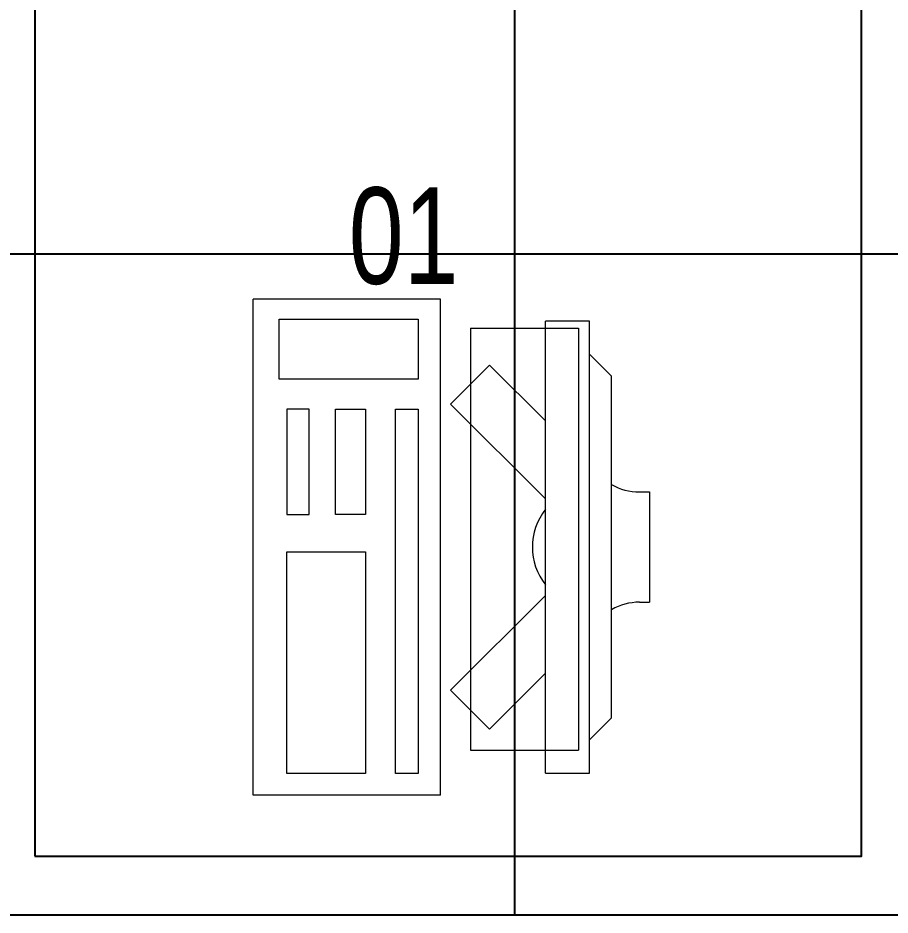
# Model space of a CAD drawing. Extents: x -509638 to 57327, y -29287 to 19916.
# Drawn here: x 11025 to 11816, y -10660 to -9846 of the extents above; entities that cross this region are included whole.
import ezdxf

# ---------------------------------------------------------------- set-up
doc = ezdxf.new("R2010")
doc.units = 0
doc.header["$LTSCALE"] = 0.25
doc.linetypes.add('DASHDOT', pattern=[25.4, 12.7, -6.35, 0, -6.35])
for name, color, linetype, lineweight in [('01-First Floor$0$72_EGR_EQP_TAG', 142, 'Continuous', 5), ('01-First Floor$0$LOADING', 253, 'Continuous', 5), ('01-First Floor$0$Walls', 251, 'Continuous', 5), ('E-LITE-CLNG-CNDT', 6, 'DASHDOT', 35)]:
    doc.layers.add(name, color=color, linetype=linetype, lineweight=lineweight)
doc.layers.add('01-First Floor$0$FALSE CEILING', color=251, linetype='Continuous')
doc.styles.add('01-First Floor$0$X3G_ENTITY_257CFD', font='swisscl.ttf', dxfattribs={"height": 200})

# ---------------------------------------------------------------- blocks, each defined once
blk = doc.blocks.new('01-First Floor$0$ITCWLS1-P')
at = {"layer": '01-First Floor$0$LOADING'}
for p, q in [((-0.17, 0.45), (-0.17, 0)), ((-0.17, 0.45), (0, 0.45)), ((0, 0.45), (0, 0)), ((-0.26509, 0.43, 0), (-0.30509, 0.43, 0)), ((-0.30509, 0.43, 0), (-0.30509, 0.02, 0)), ((-0.26509, 0.43, 0), (-0.26509, 0.02, 0)), ((-0.14957, 0.43047), (-0.12914, 0.43047)), ((-0.12914, 0.43047), (-0.12914, 0.40893)), ((-0.197, 0.40939), (-0.295, 0.40939)), ((-0.295, 0.02639), (-0.295, 0.40939)), ((-0.197, 0.02639), (-0.197, 0.40939)), ((-0.32509, 0.38, 0), (-0.30509, 0.4, 0)), ((-0.32509, 0.38, 0), (-0.32509, 0.07, 0)), ((-0.35032, 0.275), (-0.35961, 0.275)), ((-0.35961, 0.175), (-0.35961, 0.275)), ((-0.35032, 0.175), (-0.35961, 0.175)), ((-0.32509, 0.07, 0), (-0.30509, 0.05, 0)), ((-0.197, 0.02639), (-0.295, 0.02639)), ((-0.30509, 0.02, 0), (-0.26509, 0.02, 0)), ((-0.17, 0), (0, 0))]:
    blk.add_line(p, q, dxfattribs=at)
at = {"layer": '01-First Floor$0$LOADING', "extrusion": (2.48281e-10, 3.18408e-10, -1)}
for p, q in [((-0.26509, 0.33952), (-0.21443, 0.39019)), ((-0.17907, 0.35483), (-0.21443, 0.39019)), ((-0.26509, 0.26881), (-0.17907, 0.35483))]:
    blk.add_line(p, q, dxfattribs=at)
at = {"layer": '01-First Floor$0$LOADING', "extrusion": (2.48281e-10, -3.18408e-10, -1)}
for p, q in [((-0.26509, 0.18119), (-0.17907, 0.09517)), ((-0.26509, 0.11048), (-0.21443, 0.05981)), ((-0.17907, 0.09517), (-0.21443, 0.05981))]:
    blk.add_line(p, q, dxfattribs=at)
at = {"layer": '01-First Floor$0$LOADING'}
for points in [[(-0.12914, 0.40893), (-0.12914, 0.09996), (-0.14957, 0.09996), (-0.14957, 0.43047)], [(-0.14957, 0.09997), (-0.14957, 0.09997), (-0.14957, 0.09997), (-0.14957, 0.09997), (-0.14957, 0.09997), (-0.14957, 0.09997), (-0.14957, 0.09997), (-0.14957, 0.09997), (-0.14957, 0.09997)], [(-0.14957, 0.09997), (-0.14957, 0.09997), (-0.14957, 0.09997), (-0.14957, 0.09997), (-0.14957, 0.09997), (-0.14957, 0.09997), (-0.14957, 0.09997), (-0.14957, 0.09997), (-0.14957, 0.09997), (-0.14957, 0.09997), (-0.14957, 0.09997), (-0.14957, 0.09997), (-0.14957, 0.09997), (-0.14957, 0.09997), (-0.14957, 0.09997), (-0.14957, 0.09997), (-0.14957, 0.09997), (-0.14957, 0.09997)], [(-0.14957, 0.09996), (-0.14957, 0.09996), (-0.14957, 0.09996), (-0.14957, 0.09996), (-0.14957, 0.09996), (-0.14957, 0.09996), (-0.14957, 0.09996), (-0.14957, 0.09996), (-0.14957, 0.09996), (-0.14957, 0.09996)], [(-0.14957, 0.09996), (-0.14957, 0.09996), (-0.14957, 0.09996), (-0.14957, 0.09996), (-0.14957, 0.09996), (-0.14957, 0.09996), (-0.14957, 0.09996)], [(-0.14957, 0.09997), (-0.14957, 0.09997), (-0.14957, 0.09997), (-0.14957, 0.09997), (-0.14957, 0.09997), (-0.14957, 0.09997), (-0.14957, 0.09997), (-0.14957, 0.09997), (-0.14957, 0.09997), (-0.14957, 0.09997)], [(-0.14957, 0.09997), (-0.14957, 0.09997), (-0.14957, 0.09997), (-0.14957, 0.09997), (-0.14957, 0.09997), (-0.14957, 0.09997), (-0.14957, 0.09997), (-0.14957, 0.09997), (-0.14957, 0.09997), (-0.14957, 0.09997), (-0.14957, 0.09997), (-0.14957, 0.09997), (-0.14957, 0.09997), (-0.14957, 0.09997), (-0.14957, 0.09997)], [(-0.14957, 0.09997), (-0.14957, 0.09997), (-0.14957, 0.09997), (-0.14957, 0.09997), (-0.14957, 0.09997), (-0.14957, 0.09997), (-0.14957, 0.09997), (-0.14957, 0.09997), (-0.14957, 0.09997), (-0.14957, 0.09997)], [(-0.14957, 0.09997), (-0.14957, 0.09997), (-0.14957, 0.09997), (-0.14957, 0.09997), (-0.14957, 0.09997), (-0.14957, 0.09997), (-0.14957, 0.09997), (-0.14957, 0.09997), (-0.14957, 0.09997), (-0.14957, 0.09997)], [(-0.14957, 0.09996), (-0.14957, 0.09996), (-0.14957, 0.09996), (-0.14957, 0.09996), (-0.14957, 0.09996), (-0.14957, 0.09996), (-0.14957, 0.09996), (-0.14957, 0.09996), (-0.14957, 0.09996), (-0.14957, 0.09996), (-0.14957, 0.09996), (-0.14957, 0.09996), (-0.14957, 0.09996), (-0.14957, 0.09996), (-0.14957, 0.09996), (-0.14957, 0.09996), (-0.14957, 0.09996), (-0.14957, 0.09996), (-0.14957, 0.09997), (-0.14957, 0.09997), (-0.14957, 0.09997), (-0.14957, 0.09997), (-0.14957, 0.09997), (-0.14957, 0.09997), (-0.14957, 0.09997), (-0.14957, 0.09997), (-0.14957, 0.09997), (-0.14957, 0.09997), (-0.14957, 0.09997), (-0.14957, 0.09997), (-0.14957, 0.09997), (-0.14957, 0.09997), (-0.14956, 0.09997), (-0.14956, 0.09997), (-0.14956, 0.09997), (-0.14956, 0.09996), (-0.14956, 0.09996), (-0.14956, 0.09996), (-0.14956, 0.09996), (-0.14956, 0.09996), (-0.14956, 0.09996), (-0.14956, 0.09996), (-0.14956, 0.09996), (-0.14956, 0.09996), (-0.14956, 0.09996), (-0.14956, 0.09996), (-0.14956, 0.09996), (-0.14956, 0.09996), (-0.14957, 0.09996), (-0.14957, 0.09996), (-0.14957, 0.09996), (-0.14957, 0.09996), (-0.14957, 0.09996), (-0.14957, 0.09996)], [(-0.14957, 0.09996), (-0.14957, 0.09996), (-0.14957, 0.09996), (-0.14957, 0.09996), (-0.14957, 0.09996), (-0.14957, 0.09996), (-0.14957, 0.09996), (-0.14957, 0.09996), (-0.14957, 0.09996), (-0.14957, 0.09996), (-0.14957, 0.09997), (-0.14957, 0.09997), (-0.14957, 0.09997), (-0.14957, 0.09996), (-0.14957, 0.09996), (-0.14957, 0.09996), (-0.14957, 0.09996), (-0.14957, 0.09996), (-0.14957, 0.09996), (-0.14957, 0.09997), (-0.14957, 0.09997), (-0.14957, 0.09997), (-0.14957, 0.09997), (-0.14957, 0.09997), (-0.14957, 0.09997), (-0.14957, 0.09997), (-0.14957, 0.09997), (-0.14957, 0.09997), (-0.14957, 0.09997), (-0.14957, 0.09997), (-0.14957, 0.09997), (-0.14957, 0.09997), (-0.14957, 0.09997), (-0.14957, 0.09997), (-0.14957, 0.09997), (-0.14957, 0.09997), (-0.14957, 0.09997), (-0.14957, 0.09997), (-0.14957, 0.09997), (-0.14957, 0.09997), (-0.14957, 0.09997), (-0.14957, 0.09997), (-0.14957, 0.09997), (-0.14957, 0.09997), (-0.14957, 0.09997), (-0.14957, 0.09997), (-0.14957, 0.09997), (-0.14957, 0.09997), (-0.14957, 0.09997), (-0.14957, 0.09997), (-0.14957, 0.09997), (-0.14957, 0.09997), (-0.14957, 0.09997), (-0.14957, 0.09997), (-0.14957, 0.09997), (-0.14957, 0.09997), (-0.14957, 0.09997), (-0.14957, 0.09997), (-0.14957, 0.09997), (-0.14957, 0.09997), (-0.14957, 0.09997), (-0.14957, 0.09997), (-0.14957, 0.09997), (-0.14957, 0.09997), (-0.14957, 0.09997), (-0.14957, 0.09997), (-0.14957, 0.09997), (-0.14957, 0.09997), (-0.14957, 0.09997), (-0.14957, 0.09997), (-0.14957, 0.09997), (-0.14957, 0.09997), (-0.14957, 0.09997), (-0.14957, 0.09997), (-0.14957, 0.09997), (-0.14957, 0.09997), (-0.14957, 0.09997), (-0.14957, 0.09997), (-0.14957, 0.09997), (-0.14957, 0.09997), (-0.14956, 0.09997), (-0.14957, 0.09997), (-0.14957, 0.09997), (-0.14957, 0.09997), (-0.14957, 0.09997), (-0.14956, 0.09997), (-0.14957, 0.09997), (-0.14957, 0.09997), (-0.14957, 0.09997), (-0.14957, 0.09997), (-0.14957, 0.09997), (-0.14957, 0.09997), (-0.14957, 0.09997), (-0.14957, 0.09997), (-0.14957, 0.09997), (-0.14957, 0.09997), (-0.14956, 0.09997), (-0.14957, 0.09996), (-0.14957, 0.09996), (-0.14957, 0.09996), (-0.14956, 0.09996), (-0.14957, 0.09996), (-0.14957, 0.09996), (-0.14957, 0.09996), (-0.14957, 0.09996), (-0.14957, 0.09996), (-0.14957, 0.09996), (-0.14957, 0.09996), (-0.14957, 0.09996), (-0.14957, 0.09996), (-0.14957, 0.09996)], [(-0.14957, 0.09996), (-0.14957, 0.09996), (-0.14957, 0.09996), (-0.14957, 0.09996), (-0.14957, 0.09996), (-0.14957, 0.09996), (-0.14957, 0.09996), (-0.14957, 0.09996)], [(-0.14957, 0.09996), (-0.14957, 0.09996), (-0.14957, 0.09996), (-0.14957, 0.09996), (-0.14957, 0.09996), (-0.14957, 0.09996), (-0.14957, 0.09996), (-0.14957, 0.09996), (-0.14957, 0.09996), (-0.14957, 0.09996), (-0.14957, 0.09996), (-0.14957, 0.09996), (-0.14957, 0.09996), (-0.14957, 0.09996), (-0.14957, 0.09996), (-0.14957, 0.09996), (-0.14957, 0.09996), (-0.14957, 0.09996), (-0.14957, 0.09996), (-0.14957, 0.09996), (-0.14957, 0.09996), (-0.14957, 0.09996), (-0.14957, 0.09996), (-0.14957, 0.09996), (-0.14957, 0.09996), (-0.14957, 0.09996), (-0.14957, 0.09996), (-0.14957, 0.09996), (-0.14957, 0.09996), (-0.14957, 0.09996), (-0.14957, 0.09996), (-0.14957, 0.09996), (-0.14957, 0.09996), (-0.14957, 0.09996), (-0.14957, 0.09996), (-0.14957, 0.09996), (-0.14957, 0.09996), (-0.14957, 0.09996), (-0.14957, 0.09996), (-0.14957, 0.09996), (-0.14957, 0.09996), (-0.14957, 0.09996), (-0.14957, 0.09996), (-0.14957, 0.09996), (-0.14957, 0.09996), (-0.14957, 0.09996), (-0.14957, 0.09996), (-0.14957, 0.09996), (-0.14956, 0.09996), (-0.14956, 0.09996), (-0.14956, 0.09996), (-0.14956, 0.09996), (-0.14957, 0.09996), (-0.14957, 0.09996), (-0.14957, 0.09996), (-0.14957, 0.09996), (-0.14957, 0.09996), (-0.14957, 0.09996), (-0.14956, 0.09996), (-0.14957, 0.09996), (-0.14957, 0.09996), (-0.14957, 0.09996), (-0.14957, 0.09996), (-0.14957, 0.09996), (-0.14957, 0.09996), (-0.14957, 0.09996), (-0.14957, 0.09996), (-0.14957, 0.09996), (-0.14957, 0.09996), (-0.14956, 0.09996), (-0.14956, 0.09996), (-0.14957, 0.09996), (-0.14957, 0.09996), (-0.14957, 0.09996), (-0.14957, 0.09996), (-0.14957, 0.09996), (-0.14957, 0.09996), (-0.14957, 0.09996), (-0.14957, 0.09996), (-0.14957, 0.09996), (-0.14957, 0.09996), (-0.14957, 0.09996), (-0.14957, 0.09996), (-0.14957, 0.09996), (-0.14957, 0.09996), (-0.14957, 0.09996), (-0.14957, 0.09996), (-0.14957, 0.09996), (-0.14957, 0.09996)], [(-0.14957, 0.09996), (-0.14957, 0.09996), (-0.14957, 0.09996), (-0.14957, 0.09996), (-0.14957, 0.09996), (-0.14957, 0.09996), (-0.14957, 0.09996), (-0.14957, 0.09996), (-0.14957, 0.09996), (-0.14957, 0.09996), (-0.14957, 0.09996), (-0.14957, 0.09996)], [(-0.14957, 0.09996), (-0.14957, 0.09996), (-0.14956, 0.09996), (-0.14956, 0.09996), (-0.14956, 0.09996), (-0.14956, 0.09996), (-0.14957, 0.09996)], [(-0.14957, 0.09996), (-0.14957, 0.09996), (-0.14957, 0.09996), (-0.14957, 0.09996), (-0.14957, 0.09996), (-0.14957, 0.09996), (-0.14957, 0.09996), (-0.14957, 0.09996), (-0.14957, 0.09996), (-0.14956, 0.09996), (-0.14956, 0.09996), (-0.14956, 0.09996), (-0.14956, 0.09996), (-0.14956, 0.09996), (-0.14956, 0.09996), (-0.14956, 0.09996), (-0.14957, 0.09996)]]:
    blk.add_lwpolyline(points, dxfattribs=at)
for points in [[(-0.1019, 0.43047), (-0.03039, 0.43047), (-0.03039, 0.22944), (-0.1019, 0.22944)], [(-0.1019, 0.19536), (-0.07466, 0.19536), (-0.07466, 0.09996), (-0.1019, 0.09996)], [(-0.03039, 0.19536), (-0.05082, 0.19536), (-0.05082, 0.09996), (-0.03039, 0.09996)], [(-0.14956, 0.09996), (-0.14956, 0.09996), (-0.14956, 0.09996), (-0.14956, 0.09996), (-0.14956, 0.09996), (-0.14956, 0.09996), (-0.14956, 0.09996), (-0.14956, 0.09996), (-0.14957, 0.09996), (-0.14957, 0.09996), (-0.14957, 0.09996), (-0.14957, 0.09996), (-0.14957, 0.09996), (-0.14957, 0.09996), (-0.14957, 0.09996), (-0.14957, 0.09996), (-0.14957, 0.09996), (-0.14957, 0.09996), (-0.14957, 0.09996), (-0.14957, 0.09996), (-0.14957, 0.09996), (-0.14957, 0.09996), (-0.14957, 0.09996), (-0.14957, 0.09996), (-0.14957, 0.09996), (-0.14957, 0.09996), (-0.14957, 0.09996), (-0.14957, 0.09996), (-0.14957, 0.09996), (-0.14957, 0.09996), (-0.14957, 0.09996), (-0.14957, 0.09996), (-0.14957, 0.09996), (-0.14957, 0.09996), (-0.14957, 0.09996), (-0.14957, 0.09996), (-0.14957, 0.09996), (-0.14957, 0.09996), (-0.14957, 0.09996), (-0.14957, 0.09996), (-0.14957, 0.09996), (-0.14957, 0.09996), (-0.14957, 0.09996), (-0.14957, 0.09996), (-0.14957, 0.09996), (-0.14957, 0.09996), (-0.14957, 0.09996), (-0.14957, 0.09996), (-0.14957, 0.09996), (-0.14957, 0.09996), (-0.14957, 0.09996), (-0.14957, 0.09996), (-0.14957, 0.09996), (-0.14957, 0.09996), (-0.14957, 0.09996), (-0.14957, 0.09996), (-0.14957, 0.09996), (-0.14956, 0.09996), (-0.14956, 0.09996), (-0.14956, 0.09996), (-0.14956, 0.09996), (-0.14956, 0.09996), (-0.14956, 0.09996), (-0.14956, 0.09996), (-0.14956, 0.09996), (-0.14956, 0.09996), (-0.14956, 0.09996), (-0.14956, 0.09996), (-0.14956, 0.09996), (-0.14956, 0.09996), (-0.14956, 0.09996), (-0.14956, 0.09996), (-0.14956, 0.09996), (-0.14956, 0.09996), (-0.14956, 0.09996), (-0.14956, 0.09996), (-0.14956, 0.09996), (-0.14956, 0.09996), (-0.14956, 0.09996), (-0.14956, 0.09996), (-0.14956, 0.09996), (-0.14956, 0.09996), (-0.14956, 0.09996), (-0.14956, 0.09996), (-0.14956, 0.09996), (-0.14956, 0.09996), (-0.14956, 0.09996), (-0.14956, 0.09996), (-0.14956, 0.09996), (-0.14957, 0.09996), (-0.14957, 0.09996), (-0.14957, 0.09996), (-0.14957, 0.09996), (-0.14957, 0.09996), (-0.14957, 0.09996), (-0.14957, 0.09996), (-0.14957, 0.09996), (-0.14957, 0.09996), (-0.14957, 0.09996), (-0.14957, 0.09996), (-0.14957, 0.09996), (-0.14957, 0.09996), (-0.14957, 0.09996), (-0.14957, 0.09996), (-0.14957, 0.09996), (-0.14957, 0.09996), (-0.14957, 0.09996), (-0.14957, 0.09996), (-0.14957, 0.09996), (-0.14957, 0.09996), (-0.14957, 0.09996), (-0.14957, 0.09996), (-0.14957, 0.09996), (-0.14957, 0.09996), (-0.14957, 0.09996), (-0.14957, 0.09996), (-0.14957, 0.09996), (-0.14957, 0.09996), (-0.14957, 0.09996), (-0.14957, 0.09996), (-0.14957, 0.09996), (-0.14957, 0.09996), (-0.14957, 0.09996), (-0.14957, 0.09996), (-0.14957, 0.09996), (-0.14957, 0.09996), (-0.14957, 0.09996), (-0.14957, 0.09996), (-0.14957, 0.09996), (-0.14957, 0.09996), (-0.14957, 0.09996), (-0.14957, 0.09996), (-0.14957, 0.09996), (-0.14957, 0.09996), (-0.14957, 0.09996), (-0.14957, 0.09996), (-0.14957, 0.09996), (-0.14957, 0.09996), (-0.14957, 0.09996), (-0.14957, 0.09996), (-0.14957, 0.09996), (-0.14957, 0.09996), (-0.14957, 0.09996), (-0.14957, 0.09996), (-0.14957, 0.09996), (-0.14957, 0.09996), (-0.14957, 0.09996), (-0.14957, 0.09996), (-0.14957, 0.09996), (-0.14957, 0.09996), (-0.14957, 0.09996), (-0.14957, 0.09996), (-0.14957, 0.09996), (-0.14957, 0.09996), (-0.14956, 0.09996), (-0.14956, 0.09996), (-0.14956, 0.09996), (-0.14956, 0.09996), (-0.14956, 0.09996), (-0.14956, 0.09996), (-0.14956, 0.09996), (-0.14956, 0.09996), (-0.14956, 0.09996), (-0.14956, 0.09996), (-0.14956, 0.09996), (-0.14956, 0.09996), (-0.14956, 0.09996), (-0.14956, 0.09996), (-0.14956, 0.09996), (-0.14956, 0.09996), (-0.14956, 0.09996), (-0.14956, 0.09996), (-0.14956, 0.09996), (-0.14956, 0.09996), (-0.14956, 0.09996), (-0.14956, 0.09996), (-0.14956, 0.09996), (-0.14956, 0.09996), (-0.14956, 0.09996), (-0.14956, 0.09996), (-0.14956, 0.09996), (-0.14956, 0.09996), (-0.14956, 0.09996), (-0.14956, 0.09996), (-0.14956, 0.09996), (-0.14956, 0.09996), (-0.14956, 0.09996), (-0.14956, 0.09996), (-0.14956, 0.09996), (-0.14956, 0.09996), (-0.14956, 0.09996), (-0.14956, 0.09996), (-0.14956, 0.09996), (-0.14956, 0.09996), (-0.14956, 0.09996), (-0.14956, 0.09996), (-0.14956, 0.09996), (-0.14956, 0.09996), (-0.14956, 0.09996), (-0.14956, 0.09996), (-0.14956, 0.09996), (-0.14957, 0.09996), (-0.14957, 0.09996), (-0.14957, 0.09996), (-0.14957, 0.09996), (-0.14957, 0.09996), (-0.14957, 0.09996), (-0.14957, 0.09996), (-0.14957, 0.09996), (-0.14957, 0.09996), (-0.14957, 0.09996), (-0.14957, 0.09996), (-0.14957, 0.09996), (-0.14957, 0.09996), (-0.14957, 0.09996), (-0.14957, 0.09996), (-0.14957, 0.09996), (-0.14957, 0.09996), (-0.14957, 0.09996), (-0.14957, 0.09996), (-0.14957, 0.09996), (-0.14957, 0.09996), (-0.14957, 0.09996), (-0.14957, 0.09996), (-0.14957, 0.09996), (-0.14957, 0.09996), (-0.14957, 0.09996), (-0.14957, 0.09996), (-0.14957, 0.09996), (-0.14957, 0.09996), (-0.14957, 0.09996), (-0.14957, 0.09996), (-0.14957, 0.09996), (-0.14957, 0.09996), (-0.14957, 0.09996), (-0.14956, 0.09996), (-0.14956, 0.09996), (-0.14956, 0.09996), (-0.14956, 0.09996), (-0.14956, 0.09996), (-0.14956, 0.09996), (-0.14956, 0.09996), (-0.14956, 0.09996), (-0.14956, 0.09996), (-0.14956, 0.09996), (-0.14956, 0.09996), (-0.14956, 0.09996), (-0.14956, 0.09996), (-0.14956, 0.09996), (-0.14956, 0.09996), (-0.14956, 0.09996), (-0.14956, 0.09996), (-0.14956, 0.09996), (-0.14956, 0.09996), (-0.14956, 0.09996), (-0.14956, 0.09996), (-0.14956, 0.09996), (-0.14956, 0.09996), (-0.14956, 0.09996), (-0.14956, 0.09996), (-0.14956, 0.09996), (-0.14956, 0.09996), (-0.14956, 0.09996), (-0.14956, 0.09996), (-0.14956, 0.09996), (-0.14956, 0.09996), (-0.14956, 0.09996), (-0.14956, 0.09996), (-0.14956, 0.09996), (-0.14956, 0.09996), (-0.14956, 0.09996), (-0.14956, 0.09996), (-0.14956, 0.09996), (-0.14956, 0.09996), (-0.14956, 0.09996), (-0.14956, 0.09996), (-0.14956, 0.09996)], [(-0.14957, 0.09996), (-0.14957, 0.09996), (-0.14957, 0.09996), (-0.14957, 0.09996), (-0.14957, 0.09996), (-0.14957, 0.09996), (-0.14957, 0.09996), (-0.14957, 0.09996), (-0.14957, 0.09996), (-0.14957, 0.09996), (-0.14957, 0.09996), (-0.14957, 0.09996), (-0.14957, 0.09996), (-0.14957, 0.09996), (-0.14957, 0.09996), (-0.14957, 0.09996), (-0.14957, 0.09996), (-0.14957, 0.09996), (-0.14957, 0.09996), (-0.14957, 0.09996), (-0.14957, 0.09996), (-0.14957, 0.09996), (-0.14957, 0.09996), (-0.14957, 0.09996), (-0.14957, 0.09996), (-0.14957, 0.09996), (-0.14957, 0.09996), (-0.14957, 0.09996), (-0.14957, 0.09996), (-0.14957, 0.09996), (-0.14957, 0.09996), (-0.14957, 0.09996), (-0.14957, 0.09996), (-0.14957, 0.09996), (-0.14957, 0.09996), (-0.14957, 0.09996), (-0.14957, 0.09996), (-0.14957, 0.09996), (-0.14957, 0.09996), (-0.14957, 0.09996), (-0.14957, 0.09996), (-0.14957, 0.09996), (-0.14957, 0.09996), (-0.14957, 0.09996), (-0.14957, 0.09996), (-0.14957, 0.09996), (-0.14957, 0.09996), (-0.14957, 0.09996), (-0.14957, 0.09996), (-0.14957, 0.09996), (-0.14957, 0.09996), (-0.14957, 0.09996), (-0.14957, 0.09996), (-0.14957, 0.09996), (-0.14957, 0.09996), (-0.14957, 0.09996), (-0.14957, 0.09996), (-0.14957, 0.09996), (-0.14957, 0.09996), (-0.14957, 0.09996), (-0.14957, 0.09996), (-0.14957, 0.09996), (-0.14957, 0.09996), (-0.14957, 0.09996), (-0.14957, 0.09996), (-0.14957, 0.09996), (-0.14957, 0.09996), (-0.14957, 0.09996), (-0.14957, 0.09996), (-0.14957, 0.09996), (-0.14957, 0.09996), (-0.14957, 0.09996), (-0.14957, 0.09996), (-0.14957, 0.09996), (-0.14957, 0.09996), (-0.14957, 0.09996), (-0.14957, 0.09996), (-0.14957, 0.09996), (-0.14957, 0.09996), (-0.14957, 0.09996), (-0.14957, 0.09996), (-0.14957, 0.09996), (-0.14957, 0.09996), (-0.14957, 0.09996), (-0.14957, 0.09996), (-0.14957, 0.09996), (-0.14957, 0.09996), (-0.14957, 0.09996), (-0.14957, 0.09996), (-0.14957, 0.09996), (-0.14957, 0.09996), (-0.14957, 0.09996), (-0.14957, 0.09996), (-0.14957, 0.09996), (-0.14957, 0.09996), (-0.14957, 0.09996), (-0.14957, 0.09996), (-0.14957, 0.09996), (-0.14957, 0.09996), (-0.14957, 0.09996), (-0.14957, 0.09996), (-0.14957, 0.09996), (-0.14957, 0.09996), (-0.14957, 0.09996), (-0.14957, 0.09996), (-0.14957, 0.09996), (-0.14957, 0.09996), (-0.14957, 0.09996), (-0.14957, 0.09996), (-0.14957, 0.09996), (-0.14957, 0.09996), (-0.14957, 0.09996), (-0.14957, 0.09996), (-0.14957, 0.09996), (-0.14957, 0.09996), (-0.14957, 0.09996), (-0.14957, 0.09996), (-0.14957, 0.09996), (-0.14957, 0.09996), (-0.14957, 0.09996), (-0.14957, 0.09996), (-0.14957, 0.09996), (-0.14957, 0.09996), (-0.14957, 0.09996), (-0.14957, 0.09996), (-0.14957, 0.09996), (-0.14957, 0.09996), (-0.14957, 0.09996), (-0.14957, 0.09996), (-0.14957, 0.09996), (-0.14957, 0.09996), (-0.14957, 0.09996), (-0.14957, 0.09996), (-0.14957, 0.09996), (-0.14957, 0.09996), (-0.14957, 0.09996), (-0.14957, 0.09996), (-0.14957, 0.09996), (-0.14957, 0.09996), (-0.14957, 0.09996), (-0.14957, 0.09996), (-0.14957, 0.09996), (-0.14957, 0.09996), (-0.14957, 0.09996), (-0.14957, 0.09996), (-0.14957, 0.09996), (-0.14957, 0.09996), (-0.14957, 0.09996), (-0.14957, 0.09996), (-0.14957, 0.09996), (-0.14957, 0.09996), (-0.14957, 0.09996), (-0.14957, 0.09996), (-0.14957, 0.09996), (-0.14957, 0.09996), (-0.14957, 0.09996), (-0.14957, 0.09996), (-0.14957, 0.09996), (-0.14957, 0.09996), (-0.14957, 0.09996), (-0.14957, 0.09996), (-0.14957, 0.09996), (-0.14957, 0.09996), (-0.14957, 0.09996), (-0.14957, 0.09996), (-0.14957, 0.09996), (-0.14957, 0.09996), (-0.14957, 0.09996), (-0.14957, 0.09996), (-0.14957, 0.09996), (-0.14957, 0.09996), (-0.14957, 0.09996), (-0.14957, 0.09996), (-0.14957, 0.09996), (-0.14957, 0.09996), (-0.14957, 0.09996), (-0.14957, 0.09996), (-0.14957, 0.09996), (-0.14957, 0.09996), (-0.14957, 0.09996), (-0.14957, 0.09996), (-0.14957, 0.09996), (-0.14957, 0.09996), (-0.14957, 0.09996), (-0.14957, 0.09996), (-0.14957, 0.09996), (-0.14957, 0.09996), (-0.14957, 0.09996), (-0.14957, 0.09996), (-0.14957, 0.09996), (-0.14957, 0.09996), (-0.14957, 0.09996), (-0.14957, 0.09996), (-0.14957, 0.09996), (-0.14957, 0.09996), (-0.14957, 0.09996), (-0.14957, 0.09996), (-0.14957, 0.09996), (-0.14957, 0.09996), (-0.14957, 0.09996), (-0.14957, 0.09996), (-0.14957, 0.09996), (-0.14957, 0.09996), (-0.14957, 0.09996), (-0.14957, 0.09996), (-0.14957, 0.09996), (-0.14957, 0.09996), (-0.14957, 0.09996), (-0.14957, 0.09996), (-0.14957, 0.09996), (-0.14957, 0.09996), (-0.14957, 0.09996), (-0.14957, 0.09996), (-0.14957, 0.09996)], [(-0.14957, 0.09996), (-0.14957, 0.09996), (-0.14957, 0.09996), (-0.14957, 0.09996), (-0.14957, 0.09996), (-0.14957, 0.09996), (-0.14957, 0.09996), (-0.14957, 0.09996), (-0.14957, 0.09996), (-0.14957, 0.09996), (-0.14957, 0.09996), (-0.14957, 0.09996), (-0.14957, 0.09996), (-0.14957, 0.09996), (-0.14957, 0.09996), (-0.14957, 0.09996), (-0.14957, 0.09996), (-0.14957, 0.09996), (-0.14957, 0.09996), (-0.14957, 0.09996), (-0.14957, 0.09996), (-0.14957, 0.09996), (-0.14957, 0.09996), (-0.14957, 0.09996), (-0.14957, 0.09996), (-0.14957, 0.09996), (-0.14957, 0.09996), (-0.14957, 0.09996), (-0.14957, 0.09996), (-0.14957, 0.09996), (-0.14957, 0.09996), (-0.14957, 0.09996), (-0.14957, 0.09996), (-0.14957, 0.09996), (-0.14957, 0.09996), (-0.14957, 0.09996), (-0.14957, 0.09996), (-0.14957, 0.09996), (-0.14957, 0.09996), (-0.14957, 0.09996), (-0.14957, 0.09996), (-0.14957, 0.09996), (-0.14957, 0.09996), (-0.14957, 0.09996), (-0.14957, 0.09996), (-0.14957, 0.09996), (-0.14957, 0.09996), (-0.14957, 0.09996), (-0.14957, 0.09996), (-0.14957, 0.09996), (-0.14957, 0.09996), (-0.14957, 0.09996), (-0.14957, 0.09996), (-0.14957, 0.09996), (-0.14957, 0.09996), (-0.14957, 0.09996), (-0.14957, 0.09996), (-0.14957, 0.09996), (-0.14957, 0.09996), (-0.14957, 0.09996), (-0.14957, 0.09996), (-0.14957, 0.09996), (-0.14957, 0.09996), (-0.14957, 0.09996), (-0.14957, 0.09996), (-0.14957, 0.09996), (-0.14957, 0.09996), (-0.14957, 0.09996), (-0.14957, 0.09996), (-0.14957, 0.09996), (-0.14957, 0.09996), (-0.14957, 0.09996), (-0.14957, 0.09996), (-0.14957, 0.09996), (-0.14957, 0.09996), (-0.14957, 0.09996), (-0.14957, 0.09996), (-0.14957, 0.09996), (-0.14957, 0.09996), (-0.14957, 0.09996), (-0.14957, 0.09996), (-0.14957, 0.09996), (-0.14957, 0.09996), (-0.14957, 0.09996), (-0.14957, 0.09996), (-0.14957, 0.09996), (-0.14957, 0.09996), (-0.14957, 0.09996), (-0.14957, 0.09996), (-0.14957, 0.09996), (-0.14957, 0.09996), (-0.14957, 0.09996), (-0.14957, 0.09996), (-0.14957, 0.09996), (-0.14957, 0.09996), (-0.14957, 0.09996), (-0.14957, 0.09996), (-0.14957, 0.09996), (-0.14957, 0.09996), (-0.14957, 0.09996), (-0.14957, 0.09996), (-0.14957, 0.09996), (-0.14957, 0.09996), (-0.14957, 0.09996), (-0.14957, 0.09996), (-0.14957, 0.09996), (-0.14957, 0.09996), (-0.14957, 0.09996), (-0.14957, 0.09996), (-0.14957, 0.09996), (-0.14957, 0.09996), (-0.14957, 0.09996), (-0.14957, 0.09996), (-0.14957, 0.09996), (-0.14957, 0.09996), (-0.14957, 0.09996), (-0.14957, 0.09996), (-0.14957, 0.09996), (-0.14957, 0.09996), (-0.14957, 0.09996), (-0.14957, 0.09996), (-0.14957, 0.09996), (-0.14957, 0.09996), (-0.14957, 0.09996), (-0.14957, 0.09996), (-0.14957, 0.09996), (-0.14957, 0.09996), (-0.14957, 0.09996), (-0.14957, 0.09996), (-0.14957, 0.09996), (-0.14957, 0.09996), (-0.14957, 0.09996), (-0.14957, 0.09996), (-0.14957, 0.09996), (-0.14957, 0.09996), (-0.14957, 0.09996), (-0.14957, 0.09996), (-0.14957, 0.09996), (-0.14957, 0.09996), (-0.14957, 0.09996), (-0.14957, 0.09996), (-0.14957, 0.09996), (-0.14957, 0.09996), (-0.14957, 0.09996), (-0.14957, 0.09996), (-0.14957, 0.09996), (-0.14957, 0.09996), (-0.14957, 0.09996), (-0.14957, 0.09996), (-0.14957, 0.09996), (-0.14957, 0.09996), (-0.14957, 0.09996), (-0.14957, 0.09996), (-0.14957, 0.09996), (-0.14957, 0.09996), (-0.14957, 0.09996), (-0.14957, 0.09996), (-0.14957, 0.09996), (-0.14957, 0.09996), (-0.14957, 0.09996), (-0.14957, 0.09996), (-0.14957, 0.09996), (-0.14957, 0.09996), (-0.14957, 0.09996), (-0.14957, 0.09996), (-0.14957, 0.09996), (-0.14957, 0.09996), (-0.14957, 0.09996), (-0.14957, 0.09996), (-0.14957, 0.09996), (-0.14957, 0.09996), (-0.14957, 0.09996), (-0.14957, 0.09996), (-0.14957, 0.09996), (-0.14957, 0.09996), (-0.14957, 0.09996), (-0.14957, 0.09996), (-0.14957, 0.09996), (-0.14957, 0.09996), (-0.14957, 0.09996), (-0.14957, 0.09996), (-0.14957, 0.09996), (-0.14957, 0.09996), (-0.14957, 0.09996), (-0.14957, 0.09996), (-0.14957, 0.09996), (-0.14957, 0.09996), (-0.14957, 0.09996), (-0.14957, 0.09996), (-0.14957, 0.09996), (-0.14957, 0.09996), (-0.14957, 0.09996), (-0.14957, 0.09996), (-0.14957, 0.09996), (-0.14957, 0.09996), (-0.14957, 0.09996), (-0.14957, 0.09996), (-0.14957, 0.09996), (-0.14957, 0.09996), (-0.14957, 0.09996), (-0.14957, 0.09996), (-0.14957, 0.09996), (-0.14957, 0.09996), (-0.14957, 0.09996), (-0.14957, 0.09996), (-0.14957, 0.09996), (-0.14957, 0.09996), (-0.14957, 0.09996), (-0.14957, 0.09996), (-0.14957, 0.09996), (-0.14957, 0.09996), (-0.14957, 0.09996), (-0.14957, 0.09996), (-0.14957, 0.09996), (-0.14957, 0.09996), (-0.14957, 0.09996), (-0.14957, 0.09996), (-0.14957, 0.09996), (-0.14957, 0.09996)], [(-0.14957, 0.0727), (-0.02358, 0.0727), (-0.02358, 0.01818), (-0.14957, 0.01818)]]:
    blk.add_lwpolyline(points, close=True, dxfattribs=at)
for centre, radius, start, end in [((-0.35032, 0.325), 0.05, 270, 300.30934), ((-0.3089, 0.225), 0.05564, 321.94311, 38.05689), ((-0.35032, 0.125), 0.05, 59.69066, 90)]:
    blk.add_arc(centre, radius, start, end, dxfattribs=at)
blk = doc.blocks.new('01-First Floor')
at = {"layer": '01-First Floor$0$FALSE CEILING', "linetype": 'Continuous'}
for p, q in [((11476, -10660), (11476, -7260)), ((10276, -10060), (14276, -10060))]:
    blk.add_line(p, q, dxfattribs=at)
at = {"layer": '01-First Floor$0$FALSE CEILING'}
blk.add_lwpolyline([(10276, -7260), (14276, -7260), (14276, -10660), (10276, -10660)], close=True, dxfattribs=at)
at = {"layer": '01-First Floor$0$FALSE CEILING', "elevation": -0.11}
blk.add_lwpolyline([(11040.44, -10606.57), (11790.44, -10606.57), (11790.44, -9106.57), (11040.44, -9106.57)], close=True, dxfattribs=at)
at = {"layer": '01-First Floor$0$LOADING', "elevation": -0.11}
blk.add_lwpolyline([(11040.44, -10606.57), (11790.44, -10606.57), (11790.44, -9106.57), (11040.44, -9106.57)], close=True, dxfattribs=at)
at = {"layer": '01-First Floor$0$Walls'}
blk.add_line((10276, -10660), (14276, -10660), dxfattribs=at)
at = {"layer": '01-First Floor$0$LOADING', "extrusion": (-8.01373e-06, -1.93989e-16, 1), "xscale": 1000.00000000001, "yscale": 1000.00000000001, "zscale": 1000.00000000001, "rotation": 180}
blk.add_blockref('01-First Floor$0$ITCWLS1-P', (11238.58, -10101.1, -0.2), dxfattribs=at)
at = {"layer": '01-First Floor$0$72_EGR_EQP_TAG', "insert": (11375.07, -9999.76, -0.11), "char_height": 87.473, "attachment_point": 2, "style": '01-First Floor$0$X3G_ENTITY_257CFD'}
blk.add_mtext('01', dxfattribs=at)

msp = doc.modelspace()

# ---------------------------------------------------------------- block references
at = {"layer": 'E-LITE-CLNG-CNDT'}
msp.add_blockref('01-First Floor', (0, 0), dxfattribs=at)

doc.saveas('drawing.dxf')
